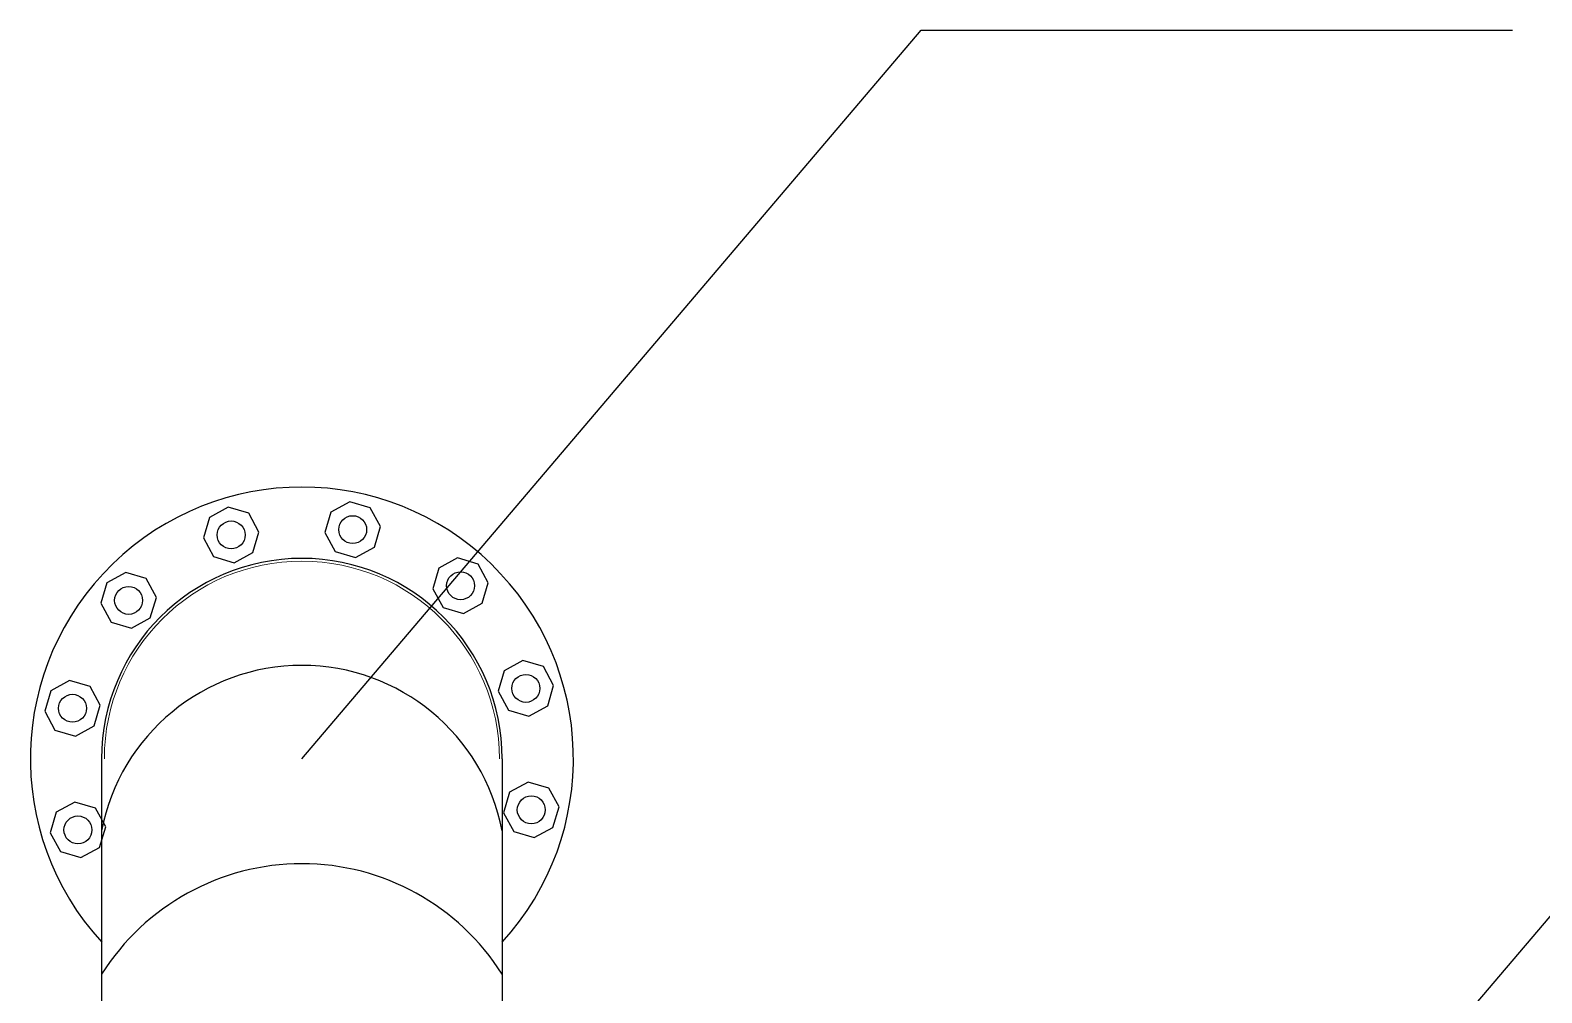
# Model space of a CAD drawing. Header units: inches. Extents: x 71784 to 88028, y -28237 to -21373.
# Drawn here: x 75995 to 77143, y -24593 to -23863 of the extents above; entities that cross this region are included whole.
import ezdxf

# ---------------------------------------------------------------- set-up
doc = ezdxf.new("R2010")
doc.units = ezdxf.units.IN
doc.header["$MEASUREMENT"] = 0
doc.layers.add('M-X-BKGD', color=8, linetype='Continuous')
doc.styles.get("Standard").update_dxf_attribs({"font": 'arial.ttf'})
doc.dimstyles.get("Standard").update_dxf_attribs({"dimtxt": 0.18, "dimasz": 0.18, "dimexe": 0.18, "dimexo": 0.0625, "dimgap": 0.09, "dimtad": 0, "dimtih": 1, "dimtoh": 1, "dimdec": 4, "dimzin": 0, "dimdsep": 46, "dimtxsty": 'Standard', "dimcen": 0.09, "dimadec": 0, "dimazin": 0, "dimtfac": 1, "dimtdec": 4, "dimtofl": 0, "dimtmove": 0, "dimatfit": 3, "dimfxl": 1, "dimtolj": 1, "dimtzin": 0, "dimarcsym": 0})

msp = doc.modelspace()

# ---------------------------------------------------------------- linework, layer by layer
at = {"layer": 'M-X-BKGD'}
for p, q in [((76237.6, -24220.6), (76223.4, -24228.4)), ((76253.2, -24225.2), (76237.6, -24220.6)), ((76131.1, -24232.4), (76126.5, -24248)), ((76145.3, -24224.6), (76131.1, -24232.4)), ((76160.9, -24229.2), (76145.3, -24224.6)), ((76168.7, -24243.5), (76160.9, -24229.2)), ((76223.4, -24228.4), (76218.8, -24243.9)), ((76261, -24239.4), (76253.2, -24225.2)), ((76164.1, -24259), (76168.7, -24243.5)), ((76218.8, -24243.9), (76226.6, -24258.2)), ((76256.4, -24255), (76261, -24239.4)), ((76126.5, -24248), (76134.3, -24262.2)), ((76242.1, -24262.8), (76256.4, -24255)), ((76134.3, -24262.2), (76149.9, -24266.8)), ((76149.9, -24266.8), (76164.1, -24259)), ((76226.6, -24258.2), (76242.1, -24262.8)), ((76319.5, -24263.2), (76305.3, -24271)), ((76335.1, -24267.8), (76319.5, -24263.2)), ((76067.5, -24274.3), (76053.2, -24282.1)), ((76083, -24278.9), (76067.5, -24274.3)), ((76305.3, -24271), (76300.7, -24286.5)), ((76342.9, -24282), (76335.1, -24267.8)), ((76053.2, -24282.1), (76048.6, -24297.6)), ((76090.8, -24293.1), (76083, -24278.9)), ((76300.7, -24286.5), (76308.5, -24300.8)), ((76338.3, -24297.6), (76342.9, -24282)), ((76048.6, -24297.6), (76056.4, -24311.9)), ((76086.2, -24308.7), (76090.8, -24293.1)), ((76308.5, -24300.8), (76324.1, -24305.4)), ((76324.1, -24305.4), (76338.3, -24297.6)), ((76056.4, -24311.9), (76072, -24316.5)), ((76072, -24316.5), (76086.2, -24308.7)), ((76369.2, -24341.1), (76354.9, -24348.8)), ((76384.8, -24345.6), (76369.2, -24341.1)), ((76392.5, -24359.9), (76384.8, -24345.6)), ((76024.9, -24356.2), (76010.6, -24364)), ((76040.4, -24360.8), (76024.9, -24356.2)), ((76354.9, -24348.8), (76350.4, -24364.4)), ((76010.6, -24364), (76006, -24379.6)), ((76048.2, -24375), (76040.4, -24360.8)), ((76350.4, -24364.4), (76358.1, -24378.7)), ((76388, -24375.5), (76392.5, -24359.9)), ((76006, -24379.6), (76013.8, -24393.8)), ((76043.6, -24390.6), (76048.2, -24375)), ((76358.1, -24378.7), (76373.7, -24383.2)), ((76373.7, -24383.2), (76388, -24375.5)), ((76029.4, -24398.4), (76043.6, -24390.6)), ((76013.8, -24393.8), (76029.4, -24398.4)), ((76049.2, -24415.6), (76049.2, -24970.3)), ((76353.3, -24415.6), (76353.3, -24775.4)), ((76373.2, -24433.3), (76359, -24441.1)), ((76388.8, -24437.9), (76373.2, -24433.3)), ((76396.6, -24452.2), (76388.8, -24437.9)), ((76028.9, -24448.5), (76014.7, -24456.2)), ((76044.5, -24453.1), (76028.9, -24448.5)), ((76359, -24441.1), (76354.4, -24456.7)), ((76014.7, -24456.2), (76010.1, -24471.8)), ((76052.3, -24467.3), (76044.5, -24453.1)), ((76354.4, -24456.7), (76362.2, -24470.9)), ((76392, -24467.7), (76396.6, -24452.2)), ((76010.1, -24471.8), (76017.9, -24486.1)), ((76047.7, -24482.9), (76052.3, -24467.3)), ((76362.2, -24470.9), (76377.8, -24475.5)), ((76377.8, -24475.5), (76392, -24467.7)), ((76033.4, -24490.6), (76047.7, -24482.9)), ((76017.9, -24486.1), (76033.4, -24490.6))]:
    msp.add_line(p, q, dxfattribs=at)
for centre in [(76239.9, -24241.7), (76147.6, -24245.7), (76321.8, -24284.3), (76069.7, -24295.4), (76371.4, -24362.2), (76027.1, -24377.3), (76375.5, -24454.4), (76031.2, -24469.6)]:
    msp.add_circle(centre, 10.6, dxfattribs=at)
for centre, radius, start, end in [((76201.3, -24415.6), 206.2, 317.4974, 222.5026), ((76201.3, -24415.6), 152.1, 0, 180), ((76201.3, -24499.6), 154.9, 10.9356, 169.0644), ((76201.3, -24675.1), 179.8, 32.2536, 147.7464)]:
    msp.add_arc(centre, radius, start, end, dxfattribs=at)
at = {"layer": 'M-X-BKGD', "lineweight": 20}
msp.add_arc((76201.3, -24415.6), 150, 0, 180, dxfattribs=at)

# ---------------------------------------------------------------- leaders
at = {"color": 1}
for points in [[(76201.3, -24415.6), (76671.5, -23862.6), (77120.8, -23862.6)], [(76201.3, -24415.6), (76671.5, -23862.6), (77120.8, -23862.6)], [(76889.7, -24840.5), (77360, -24287.5), (77809.2, -24287.5)], [(76889.7, -24840.5), (77360, -24287.5), (77809.2, -24287.5)]]:
    msp.add_leader(points, dimstyle='Standard', override={"dimscale": 1, "dimasz": 0.08, "dimtad": 0, "dimfxl": 0.009}, dxfattribs=at)

doc.saveas('drawing.dxf')
